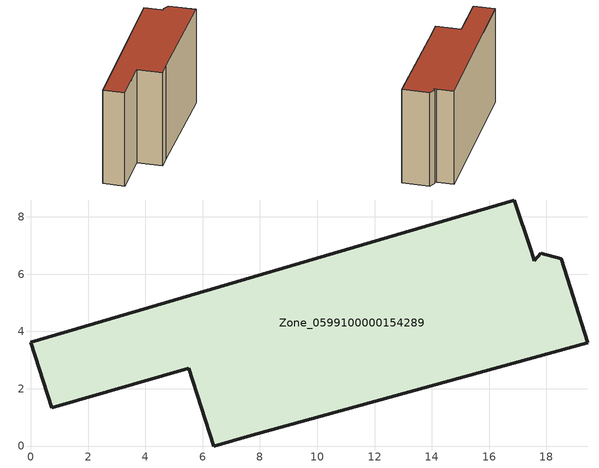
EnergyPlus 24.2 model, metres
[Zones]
Zone_0599100000154289
 floor ground (C_G): 5.51,2.71 0.73,1.34 0,3.63 16.88,8.59 17.48,6.81 17.58,6.46 17.8,6.72 18.53,6.53 19.44,3.61 7.71,0.38 6.38,0 z0
 wall outside (C_F): 18.53,6.53 17.8,6.72 17.58,6.46 17.48,6.81 16.88,8.59 0,3.63 0.73,1.34 5.51,2.71 6.38,0 7.71,0.38 19.44,3.61 18.53,6.53 z0:11.68
 roof outside (C_R): 17.48,6.81 16.88,8.59 0,3.63 0.73,1.34 5.51,2.71 6.38,0 7.71,0.38 19.44,3.61 18.53,6.53 17.8,6.72 17.58,6.46 z11.68
[BUILDING]
Pand.0599100000154289: North Axis=0; Terrain=City; Loads Convergence Tolerance Value=0.04; Temperature Convergence Tolerance Value=0.4; Solar Distribution=FullExterior; Maximum Number of Warmup Days=25; Minimum Number of Warmup Days=1
[Site:Location]
Rotterdam.The.Hague.AP_ZH_NLD Design_Conditions: Latitude=51.96; Longitude=4.45; Time Zone=1; Elevation=-4.5
[SITE:GROUNDTEMPERATURE:BUILDINGSURFACE]
18, 18, 18, 18, 18, 18, 18, 18, 18, 18, 18, 18
[MATERIAL] Thermal Absorptance=0.9; Solar Absorptance=0.7; Visible Absorptance=0.7
Name | Roughness | Thickness | Conductivity | Density | Specific Heat
G.TI.1946 | MediumSmooth | 0.15 | 1 | 540 | 1210
F.TI.1946 | Rough | 0.3 | 0.857143 | 1920 | 840
R.TI.1946 | MediumRough | 0.2 | 0.1 | 1500 | 1000
[CONSTRUCTION]
C_G: G.TI.1946
C_F: F.TI.1946
C_R: R.TI.1946
[ZONE]
Zone_0599100000154289: Type=1; Multiplier=1; Ceiling Height=Autocalculate; Volume=Autocalculate; Floor Area=autocalculate; Part of Total Floor Area=Yes
[ZONEINFILTRATION:DESIGNFLOWRATE]
Infil_Zone_0599100000154289: Zone or ZoneList or Space or SpaceList=Zone_0599100000154289; Schedule=AlwaysOn; Design Flow Rate Calculation Method=Flow/Area; Flow Rate per Floor Area=0.003; Constant Term Coefficient=1; Temperature Term Coefficient=0; Velocity Term Coefficient=0; Velocity Squared Term Coefficient=0
[HVACTEMPLATE:ZONE:IDEALLOADSAIRSYSTEM]
Zone_0599100000154289: Maximum Heating Supply Air Temperature=50; Minimum Cooling Supply Air Temperature=13; Maximum Heating Supply Air Humidity Ratio=0.0156; Minimum Cooling Supply Air Humidity Ratio=0.0077; Heating Limit=NoLimit; Cooling Limit=NoLimit; Dehumidification Control Type=ConstantSensibleHeatRatio; Cooling Sensible Heat Ratio=0.7; Dehumidification Setpoint=60; Humidification Control Type=None; Humidification Setpoint=30; Outdoor Air Method=None; Outdoor Air Flow Rate per Person=0.00944; Outdoor Air Flow Rate per Zone Floor Area=0; Outdoor Air Flow Rate per Zone=0; Demand Controlled Ventilation Type=None; Outdoor Air Economizer Type=NoEconomizer; Heat Recovery Type=None; Sensible Heat Recovery Effectiveness=0.7; Latent Heat Recovery Effectiveness=0.65
[ZONECONTROL:THERMOSTAT]
ThermostatControl_Zone_0599100000154289: Zone or ZoneList=Zone_0599100000154289; Control Type Schedule=DualSetpointControlType; Control 1=Thermostat_Zone_0599100000154289; Temperature Difference Between Cutout And Setpoint=0
[THERMOSTATSETPOINT:DUALSETPOINT]
Thermostat_Zone_0599100000154289: Heating Setpoint Temperature Schedule=HeatingSetpoint_Zone_0599100000154289; Cooling Setpoint Temperature Schedule=CoolingSetpoint_Zone_0599100000154289
[SCHEDULE:COMPACT]
HeatingSetpoint_Zone_0599100000154289: Through: 12/31, For: AllDays, Until: 24:00, 21
CoolingSetpoint_Zone_0599100000154289: Through: 12/31, For: AllDays, Until: 24:00, 24
DualSetpointControlType: Through: 12/31, For: AllDays, Until: 24:00, 4
AlwaysOn: Through: 12/31, For: AllDays, Until: 24:00, 1
